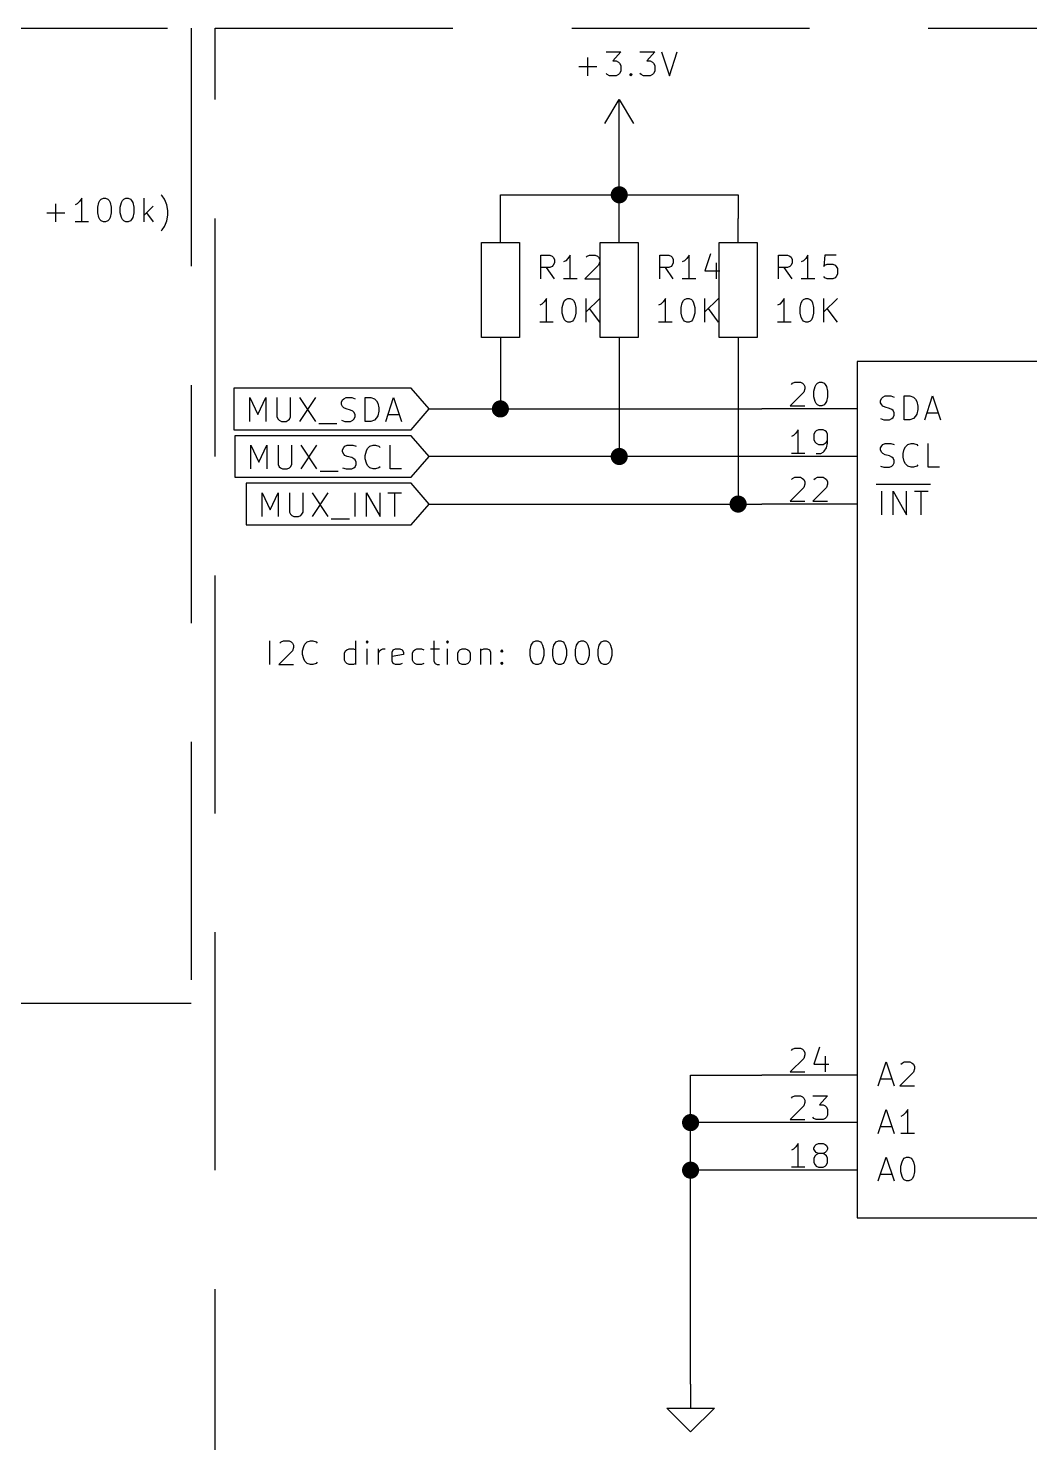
# Model space of a CAD drawing. Extents: x 0.4 to 16.1, y -11.3 to -0.4.
# Drawn here: x 8.257 to 10.363, y -8.873 to -5.9 of the extents above; entities that cross this region are included whole.
import ezdxf

# ---------------------------------------------------------------- set-up
doc = ezdxf.new("R2010")
doc.units = 0
doc.header["$MEASUREMENT"] = 0
doc.linetypes.add('DASHED', pattern=[0.75, 0.5, -0.25])
for name, color, linetype in [('BLUE4', 5, 'CONTINUOUS'), ('BROWN2', 54, 'CONTINUOUS'), ('LYELLOW', 51, 'CONTINUOUS'), ('MAGENTA2', 6, 'CONTINUOUS'), ('MAGENTA3', 221, 'CONTINUOUS'), ('RED3', 11, 'CONTINUOUS')]:
    doc.layers.add(name, color=color, linetype=linetype)

msp = doc.modelspace()

# ---------------------------------------------------------------- linework, layer by layer
at = {"layer": 'BLUE4', "linetype": 'CONTINUOUS'}
for p, q in [((9.8619, -6.64838), (9.86428, -6.646)), ((9.86428, -6.646), (9.86905, -6.64362)), ((9.86905, -6.64362), (9.88095, -6.64362)), ((9.88095, -6.64362), (9.88571, -6.646)), ((9.88571, -6.646), (9.88809, -6.64838)), ((9.88809, -6.64838), (9.89047, -6.65314)), ((9.89047, -6.6579), (9.88809, -6.66505)), ((9.89047, -6.65314), (9.89047, -6.6579)), ((9.90952, -6.66267), (9.9119, -6.65314)), ((9.9119, -6.65314), (9.91428, -6.64838)), ((9.91428, -6.64838), (9.91667, -6.646)), ((9.91667, -6.646), (9.92143, -6.64362)), ((9.92143, -6.64362), (9.92619, -6.64362)), ((9.92619, -6.64362), (9.93095, -6.646)), ((9.93095, -6.646), (9.93333, -6.64838)), ((9.93333, -6.64838), (9.93571, -6.65314)), ((9.93571, -6.65314), (9.93809, -6.66267)), ((9.88809, -6.66505), (9.85952, -6.69362)), ((9.90952, -6.67457), (9.90952, -6.66267)), ((9.9119, -6.68409), (9.90952, -6.67457)), ((9.91428, -6.68885), (9.9119, -6.68409)), ((9.93571, -6.68409), (9.93333, -6.68885)), ((9.93809, -6.67457), (9.93571, -6.68409)), ((9.93809, -6.66267), (9.93809, -6.67457)), ((9.85952, -6.69362), (9.89047, -6.69362)), ((9.91667, -6.69124), (9.91428, -6.68885)), ((9.92143, -6.69362), (9.91667, -6.69124)), ((9.92619, -6.69362), (9.92143, -6.69362)), ((9.93095, -6.69124), (9.92619, -6.69362)), ((9.93333, -6.68885), (9.93095, -6.69124)), ((9.87619, -6.74362), (9.87143, -6.75076)), ((9.87619, -6.79362), (9.87619, -6.74362)), ((9.91428, -6.746), (9.9119, -6.74838)), ((9.91905, -6.74362), (9.91428, -6.746)), ((9.92857, -6.74362), (9.91905, -6.74362)), ((9.93333, -6.746), (9.92857, -6.74362)), ((9.93571, -6.74838), (9.93333, -6.746)), ((9.86667, -6.75552), (9.8619, -6.7579)), ((9.87143, -6.75076), (9.86667, -6.75552)), ((9.9119, -6.74838), (9.90952, -6.75314)), ((9.90952, -6.75314), (9.90952, -6.76505)), ((9.90952, -6.76505), (9.9119, -6.76981)), ((9.9119, -6.76981), (9.91428, -6.77219)), ((9.91428, -6.77219), (9.91905, -6.77457)), ((9.91905, -6.77457), (9.92857, -6.77457)), ((9.92857, -6.77457), (9.93333, -6.77219)), ((9.93333, -6.77219), (9.93571, -6.76981)), ((9.93809, -6.75314), (9.93571, -6.74838)), ((9.93571, -6.76981), (9.93809, -6.76505)), ((9.93571, -6.78171), (9.93809, -6.77219)), ((9.93809, -6.77219), (9.93809, -6.75314)), ((9.89047, -6.79362), (9.8619, -6.79362)), ((9.91428, -6.79362), (9.92381, -6.79362)), ((9.92381, -6.79362), (9.92857, -6.79124)), ((9.92857, -6.79124), (9.93095, -6.78885)), ((9.93095, -6.78885), (9.93571, -6.78171)), ((9.88809, -6.86505), (9.85952, -6.89362)), ((9.8619, -6.84838), (9.86428, -6.846)), ((9.86428, -6.846), (9.86905, -6.84362)), ((9.86905, -6.84362), (9.88095, -6.84362)), ((9.88095, -6.84362), (9.88571, -6.846)), ((9.88571, -6.846), (9.88809, -6.84838)), ((9.88809, -6.84838), (9.89047, -6.85314)), ((9.89047, -6.8579), (9.88809, -6.86505)), ((9.89047, -6.85314), (9.89047, -6.8579)), ((9.93571, -6.86505), (9.90714, -6.89362)), ((9.90952, -6.84838), (9.9119, -6.846)), ((9.9119, -6.846), (9.91667, -6.84362)), ((9.91667, -6.84362), (9.92857, -6.84362)), ((9.92857, -6.84362), (9.93333, -6.846)), ((9.93333, -6.846), (9.93571, -6.84838)), ((9.93571, -6.84838), (9.93809, -6.85314)), ((9.93809, -6.8579), (9.93571, -6.86505)), ((9.93809, -6.85314), (9.93809, -6.8579)), ((9.85952, -6.89362), (9.89047, -6.89362)), ((9.90714, -6.89362), (9.93809, -6.89362)), ((9.8619, -8.04838), (9.86428, -8.046)), ((9.86428, -8.046), (9.86905, -8.04362)), ((9.86905, -8.04362), (9.88095, -8.04362)), ((9.88095, -8.04362), (9.88571, -8.046)), ((9.88571, -8.046), (9.88809, -8.04838)), ((9.88809, -8.04838), (9.89047, -8.05314)), ((9.89047, -8.05314), (9.89047, -8.0579)), ((9.92143, -8.04124), (9.90952, -8.07695)), ((9.88809, -8.06505), (9.85952, -8.09362)), ((9.89047, -8.0579), (9.88809, -8.06505)), ((9.90952, -8.07695), (9.94047, -8.07695)), ((9.93333, -8.06028), (9.93333, -8.09362)), ((9.85952, -8.09362), (9.89047, -8.09362)), ((9.86428, -8.146), (9.86905, -8.14362)), ((9.86905, -8.14362), (9.88095, -8.14362)), ((9.88095, -8.14362), (9.88571, -8.146)), ((9.90714, -8.14362), (9.93809, -8.14362)), ((9.93809, -8.14362), (9.92143, -8.16267)), ((9.88809, -8.16505), (9.85952, -8.19362)), ((9.8619, -8.14838), (9.86428, -8.146)), ((9.88571, -8.146), (9.88809, -8.14838)), ((9.88809, -8.14838), (9.89047, -8.15314)), ((9.89047, -8.1579), (9.88809, -8.16505)), ((9.89047, -8.15314), (9.89047, -8.1579)), ((9.92143, -8.16267), (9.92857, -8.16267)), ((9.92857, -8.16267), (9.93333, -8.16505)), ((9.93333, -8.16505), (9.93571, -8.16743)), ((9.93571, -8.16743), (9.93809, -8.17219)), ((9.93809, -8.17219), (9.93809, -8.18409)), ((9.85952, -8.19362), (9.89047, -8.19362)), ((9.90952, -8.19124), (9.90714, -8.18885)), ((9.91428, -8.19362), (9.90952, -8.19124)), ((9.92857, -8.19362), (9.91428, -8.19362)), ((9.93333, -8.19124), (9.92857, -8.19362)), ((9.93571, -8.18885), (9.93333, -8.19124)), ((9.93809, -8.18409), (9.93571, -8.18885)), ((9.86667, -8.25552), (9.8619, -8.2579)), ((9.87143, -8.25076), (9.86667, -8.25552)), ((9.87619, -8.24362), (9.87143, -8.25076)), ((9.87619, -8.29362), (9.87619, -8.24362)), ((9.90952, -8.25314), (9.9119, -8.24838)), ((9.90952, -8.25552), (9.90952, -8.25314)), ((9.9119, -8.26028), (9.90952, -8.25552)), ((9.9119, -8.24838), (9.91428, -8.246)), ((9.91428, -8.26267), (9.9119, -8.26028)), ((9.91428, -8.246), (9.91905, -8.24362)), ((9.91905, -8.26505), (9.91428, -8.26267)), ((9.91905, -8.24362), (9.92857, -8.24362)), ((9.92857, -8.24362), (9.93333, -8.246)), ((9.93333, -8.26267), (9.92857, -8.26505)), ((9.93333, -8.246), (9.93571, -8.24838)), ((9.93571, -8.26028), (9.93333, -8.26267)), ((9.93571, -8.24838), (9.93809, -8.25314)), ((9.93809, -8.25552), (9.93571, -8.26028)), ((9.93809, -8.25314), (9.93809, -8.25552)), ((9.89047, -8.29362), (9.8619, -8.29362)), ((9.9119, -8.26981), (9.90952, -8.27457)), ((9.90952, -8.27457), (9.90952, -8.28409)), ((9.90952, -8.28409), (9.9119, -8.28885)), ((9.91428, -8.26743), (9.9119, -8.26981)), ((9.9119, -8.28885), (9.91428, -8.29124)), ((9.91905, -8.26505), (9.91428, -8.26743)), ((9.91428, -8.29124), (9.91905, -8.29362)), ((9.92857, -8.26505), (9.91905, -8.26505)), ((9.91905, -8.29362), (9.92857, -8.29362)), ((9.93333, -8.26743), (9.92857, -8.26505)), ((9.92857, -8.29362), (9.93333, -8.29124)), ((9.93571, -8.26981), (9.93333, -8.26743)), ((9.93333, -8.29124), (9.93571, -8.28885)), ((9.93809, -8.27457), (9.93571, -8.26981)), ((9.93571, -8.28885), (9.93809, -8.28409)), ((9.93809, -8.28409), (9.93809, -8.27457))]:
    msp.add_line(p, q, dxfattribs=at)
at = {"layer": 'BROWN2', "linetype": 'CONTINUOUS'}
for p, q in [((9.47, -6.1), (9.5, -6.05)), ((9.5, -6.15), (9.5, -6.05)), ((9.5, -6.05), (9.53, -6.1)), ((9.25, -6.35), (9.25, -6.3)), ((9.5, -6.35), (9.5, -6.3)), ((9.75, -6.35), (9.75, -6.3)), ((9.21, -6.55), (9.21, -6.35)), ((9.21, -6.35), (9.29, -6.35)), ((9.29, -6.35), (9.29, -6.55)), ((9.46, -6.55), (9.46, -6.35)), ((9.46, -6.35), (9.54, -6.35)), ((9.54, -6.35), (9.54, -6.55)), ((9.71, -6.55), (9.71, -6.35)), ((9.71, -6.35), (9.79, -6.35)), ((9.79, -6.35), (9.79, -6.55)), ((9.29, -6.55), (9.21, -6.55)), ((9.25, -6.55), (9.25, -6.6)), ((9.54, -6.55), (9.46, -6.55)), ((9.5, -6.55), (9.5, -6.6)), ((9.79, -6.55), (9.71, -6.55)), ((9.75, -6.55), (9.75, -6.6)), ((10, -6.6), (10, -8.4)), ((11, -6.6), (10, -6.6)), ((10, -6.6), (10, -8.4)), ((11, -6.6), (10, -6.6)), ((9.0625, -6.65624), (8.68927, -6.65624)), ((8.68927, -6.65624), (8.68927, -6.7)), ((9.1, -6.7), (9.0625, -6.65624)), ((8.72306, -6.72619), (8.72306, -6.67619)), ((8.72306, -6.67619), (8.73973, -6.71191)), ((8.73973, -6.71191), (8.7564, -6.67619)), ((8.7564, -6.67619), (8.7564, -6.72619)), ((8.7802, -6.67619), (8.7802, -6.71667)), ((8.80878, -6.71667), (8.80878, -6.67619)), ((8.82782, -6.67619), (8.86116, -6.72619)), ((8.86116, -6.67619), (8.82782, -6.72619)), ((8.91592, -6.68572), (8.9183, -6.68095)), ((8.91592, -6.69048), (8.91592, -6.68572)), ((8.9183, -6.68095), (8.92068, -6.67857)), ((8.92068, -6.67857), (8.92544, -6.67619)), ((8.92544, -6.67619), (8.93735, -6.67619)), ((8.93735, -6.67619), (8.94449, -6.67857)), ((8.96592, -6.72619), (8.96592, -6.67619)), ((8.96592, -6.67619), (8.97782, -6.67619)), ((8.97782, -6.67619), (8.98497, -6.67857)), ((8.98497, -6.67857), (8.98973, -6.68333)), ((8.98973, -6.68333), (8.99211, -6.6881)), ((8.99211, -6.6881), (8.99449, -6.69762)), ((9.00878, -6.72619), (9.02544, -6.67619)), ((9.02544, -6.67619), (9.04211, -6.72619)), ((8.68927, -6.7), (8.68927, -6.74376)), ((8.7802, -6.71667), (8.78259, -6.72143)), ((8.8064, -6.72143), (8.80878, -6.71667)), ((8.9183, -6.69524), (8.91592, -6.69048)), ((8.92068, -6.69762), (8.9183, -6.69524)), ((8.92544, -6.7), (8.92068, -6.69762)), ((8.93497, -6.70238), (8.92544, -6.7)), ((8.93973, -6.70476), (8.93497, -6.70238)), ((8.94211, -6.70715), (8.93973, -6.70476)), ((8.94449, -6.71191), (8.94211, -6.70715)), ((8.94211, -6.72143), (8.94449, -6.71667)), ((8.94449, -6.71667), (8.94449, -6.71191)), ((8.99211, -6.71429), (8.98973, -6.71905)), ((8.99449, -6.70476), (8.99211, -6.71429)), ((8.99449, -6.69762), (8.99449, -6.70476)), ((9.01354, -6.71191), (9.03735, -6.71191)), ((9.0625, -6.74376), (9.1, -6.7)), ((10, -6.7), (9.8, -6.7)), ((8.68927, -6.74376), (9.0625, -6.74376)), ((8.78259, -6.72143), (8.78497, -6.72381)), ((8.78497, -6.72381), (8.78973, -6.72619)), ((8.78973, -6.72619), (8.79925, -6.72619)), ((8.79925, -6.72619), (8.80402, -6.72381)), ((8.80402, -6.72381), (8.8064, -6.72143)), ((8.8683, -6.73095), (8.9064, -6.73095)), ((8.91592, -6.72381), (8.92306, -6.72619)), ((8.92306, -6.72619), (8.93497, -6.72619)), ((8.93497, -6.72619), (8.93973, -6.72381)), ((8.93973, -6.72381), (8.94211, -6.72143)), ((8.97782, -6.72619), (8.96592, -6.72619)), ((8.98497, -6.72381), (8.97782, -6.72619)), ((8.98973, -6.71905), (8.98497, -6.72381)), ((9.0625, -6.75624), (8.69165, -6.75624)), ((8.69165, -6.75624), (8.69165, -6.8)), ((8.72544, -6.82619), (8.72544, -6.77619)), ((8.72544, -6.77619), (8.74211, -6.81191)), ((8.74211, -6.81191), (8.75878, -6.77619)), ((8.75878, -6.77619), (8.75878, -6.82619)), ((8.78259, -6.77619), (8.78259, -6.81667)), ((8.81116, -6.81667), (8.81116, -6.77619)), ((8.8302, -6.77619), (8.86354, -6.82619)), ((8.86354, -6.77619), (8.8302, -6.82619)), ((8.92306, -6.77857), (8.92782, -6.77619)), ((8.92782, -6.77619), (8.93973, -6.77619)), ((8.93973, -6.77619), (8.94687, -6.77857)), ((8.97544, -6.77857), (8.98259, -6.77619)), ((8.98259, -6.77619), (8.98735, -6.77619)), ((8.98735, -6.77619), (8.99449, -6.77857)), ((9.0183, -6.82619), (9.0183, -6.77619)), ((9.1, -6.8), (9.0625, -6.75624)), ((8.69165, -6.8), (8.69165, -6.84376)), ((8.9183, -6.78572), (8.92068, -6.78095)), ((8.9183, -6.79048), (8.9183, -6.78572)), ((8.92068, -6.79524), (8.9183, -6.79048)), ((8.92068, -6.78095), (8.92306, -6.77857)), ((8.92306, -6.79762), (8.92068, -6.79524)), ((8.92782, -6.8), (8.92306, -6.79762)), ((8.93735, -6.80238), (8.92782, -6.8)), ((8.94211, -6.80476), (8.93735, -6.80238)), ((8.94449, -6.80715), (8.94211, -6.80476)), ((8.94687, -6.81191), (8.94449, -6.80715)), ((8.96592, -6.79762), (8.9683, -6.7881)), ((8.96592, -6.80476), (8.96592, -6.79762)), ((8.9683, -6.81429), (8.96592, -6.80476)), ((8.9683, -6.7881), (8.97068, -6.78333)), ((8.97068, -6.78333), (8.97544, -6.77857)), ((8.99449, -6.77857), (8.99687, -6.78095)), ((9.0625, -6.84376), (9.1, -6.8)), ((10, -6.8), (9.8, -6.8)), ((8.78259, -6.81667), (8.78497, -6.82143)), ((8.78497, -6.82143), (8.78735, -6.82381)), ((8.78735, -6.82381), (8.79211, -6.82619)), ((8.79211, -6.82619), (8.80163, -6.82619)), ((8.80163, -6.82619), (8.8064, -6.82381)), ((8.8064, -6.82381), (8.80878, -6.82143)), ((8.80878, -6.82143), (8.81116, -6.81667)), ((8.87068, -6.83095), (8.90878, -6.83095)), ((8.9183, -6.82381), (8.92544, -6.82619)), ((8.92544, -6.82619), (8.93735, -6.82619)), ((8.93735, -6.82619), (8.94211, -6.82381)), ((8.94211, -6.82381), (8.94449, -6.82143)), ((8.94449, -6.82143), (8.94687, -6.81667)), ((8.94687, -6.81667), (8.94687, -6.81191)), ((8.97068, -6.81905), (8.9683, -6.81429)), ((8.97544, -6.82381), (8.97068, -6.81905)), ((8.98259, -6.82619), (8.97544, -6.82381)), ((8.98735, -6.82619), (8.98259, -6.82619)), ((8.99449, -6.82381), (8.98735, -6.82619)), ((8.99687, -6.82143), (8.99449, -6.82381)), ((9.04211, -6.82619), (9.0183, -6.82619)), ((8.69165, -6.84376), (9.0625, -6.84376)), ((9.0625, -6.85624), (8.71546, -6.85624)), ((8.71546, -6.85624), (8.71546, -6.9)), ((9.1, -6.9), (9.0625, -6.85624)), ((8.74925, -6.92619), (8.74925, -6.87619)), ((8.74925, -6.87619), (8.76592, -6.91191)), ((8.76592, -6.91191), (8.78259, -6.87619)), ((8.78259, -6.87619), (8.78259, -6.92619)), ((8.8064, -6.87619), (8.8064, -6.91667)), ((8.83497, -6.91667), (8.83497, -6.87619)), ((8.85402, -6.87619), (8.88735, -6.92619)), ((8.88735, -6.87619), (8.85402, -6.92619)), ((8.94449, -6.92619), (8.94449, -6.87619)), ((8.9683, -6.92619), (8.9683, -6.87619)), ((8.9683, -6.87619), (8.99687, -6.92619)), ((8.99687, -6.92619), (8.99687, -6.87619)), ((9.01354, -6.87619), (9.04211, -6.87619)), ((9.02782, -6.92619), (9.02782, -6.87619)), ((8.71546, -6.9), (8.71546, -6.94376)), ((8.8064, -6.91667), (8.80878, -6.92143)), ((8.80878, -6.92143), (8.81116, -6.92381)), ((8.81116, -6.92381), (8.81592, -6.92619)), ((8.81592, -6.92619), (8.82544, -6.92619)), ((8.82544, -6.92619), (8.8302, -6.92381)), ((8.8302, -6.92381), (8.83259, -6.92143)), ((8.83259, -6.92143), (8.83497, -6.91667)), ((9.0625, -6.94376), (9.1, -6.9)), ((10, -6.9), (9.8, -6.9)), ((8.71546, -6.94376), (9.0625, -6.94376)), ((8.89449, -6.93095), (8.93259, -6.93095)), ((10, -8.1), (9.8, -8.1)), ((10, -8.2), (9.8, -8.2)), ((10, -8.3), (9.8, -8.3)), ((10, -8.4), (11, -8.4)), ((10, -8.4), (11, -8.4)), ((9.65, -8.75), (9.65, -8.8)), ((9.65, -8.85), (9.6, -8.8)), ((9.6, -8.8), (9.65, -8.8)), ((9.65, -8.8), (9.7, -8.8)), ((9.7, -8.8), (9.65, -8.85))]:
    msp.add_line(p, q, dxfattribs=at)
at = {"layer": 'LYELLOW', "linetype": 'CONTINUOUS'}
for p, q in [((10, -6.6), (10, -8.4)), ((11, -6.6), (10, -6.6)), ((10, -8.4), (11, -8.4))]:
    msp.add_line(p, q, dxfattribs=at)
at = {"layer": 'MAGENTA2', "linetype": 'CONTINUOUS'}
for p, q in [((9.43405, -5.99962), (9.43405, -5.96152)), ((9.47214, -5.94962), (9.50309, -5.94962)), ((9.50309, -5.94962), (9.48643, -5.96867)), ((9.48643, -5.96867), (9.49357, -5.96867)), ((9.49357, -5.96867), (9.49833, -5.97105)), ((9.49833, -5.97105), (9.50071, -5.97343)), ((9.50071, -5.97343), (9.50309, -5.97819)), ((9.54357, -5.94962), (9.57452, -5.94962)), ((9.57452, -5.94962), (9.55785, -5.96867)), ((9.55785, -5.96867), (9.565, -5.96867)), ((9.565, -5.96867), (9.56976, -5.97105)), ((9.56976, -5.97105), (9.57214, -5.97343)), ((9.57214, -5.97343), (9.57452, -5.97819)), ((9.58881, -5.94962), (9.60547, -5.99962)), ((9.60547, -5.99962), (9.62214, -5.94962)), ((9.415, -5.98057), (9.45309, -5.98057)), ((9.47452, -5.99724), (9.47214, -5.99485)), ((9.47928, -5.99962), (9.47452, -5.99724)), ((9.49357, -5.99962), (9.47928, -5.99962)), ((9.49833, -5.99724), (9.49357, -5.99962)), ((9.50071, -5.99485), (9.49833, -5.99724)), ((9.50309, -5.99009), (9.50071, -5.99485)), ((9.50309, -5.97819), (9.50309, -5.99009)), ((9.52214, -5.99724), (9.52452, -5.99485)), ((9.52452, -5.99962), (9.52214, -5.99724)), ((9.52452, -5.99485), (9.5269, -5.99724)), ((9.52452, -5.99485), (9.52452, -5.99962)), ((9.5269, -5.99724), (9.52452, -5.99962)), ((9.54595, -5.99724), (9.54357, -5.99485)), ((9.55071, -5.99962), (9.54595, -5.99724)), ((9.565, -5.99962), (9.55071, -5.99962)), ((9.56976, -5.99724), (9.565, -5.99962)), ((9.57214, -5.99485), (9.56976, -5.99724)), ((9.57452, -5.99009), (9.57214, -5.99485)), ((9.57452, -5.97819), (9.57452, -5.99009)), ((9.33503, -6.42662), (9.33503, -6.37662)), ((9.33503, -6.37662), (9.35407, -6.37662)), ((9.35407, -6.37662), (9.35884, -6.379)), ((9.35884, -6.379), (9.36122, -6.38138)), ((9.36122, -6.38138), (9.3636, -6.38614)), ((9.3636, -6.38614), (9.3636, -6.39328)), ((9.38741, -6.38852), (9.38265, -6.3909)), ((9.39217, -6.38376), (9.38741, -6.38852)), ((9.39693, -6.37662), (9.39217, -6.38376)), ((9.39693, -6.42662), (9.39693, -6.37662)), ((9.43027, -6.38138), (9.43265, -6.379)), ((9.43265, -6.379), (9.43741, -6.37662)), ((9.43741, -6.37662), (9.44931, -6.37662)), ((9.44931, -6.37662), (9.45407, -6.379)), ((9.45407, -6.379), (9.45646, -6.38138)), ((9.45646, -6.38138), (9.45884, -6.38614)), ((9.45884, -6.3909), (9.45646, -6.39805)), ((9.45884, -6.38614), (9.45884, -6.3909)), ((9.58503, -6.42662), (9.58503, -6.37662)), ((9.58503, -6.37662), (9.60407, -6.37662)), ((9.60407, -6.37662), (9.60884, -6.379)), ((9.60884, -6.379), (9.61122, -6.38138)), ((9.61122, -6.38138), (9.6136, -6.38614)), ((9.6136, -6.38614), (9.6136, -6.39328)), ((9.63741, -6.38852), (9.63265, -6.3909)), ((9.64217, -6.38376), (9.63741, -6.38852)), ((9.64693, -6.37662), (9.64217, -6.38376)), ((9.64693, -6.42662), (9.64693, -6.37662)), ((9.69217, -6.37424), (9.68027, -6.40995)), ((9.83503, -6.42662), (9.83503, -6.37662)), ((9.83503, -6.37662), (9.85407, -6.37662)), ((9.85407, -6.37662), (9.85884, -6.379)), ((9.85884, -6.379), (9.86122, -6.38138)), ((9.86122, -6.38138), (9.8636, -6.38614)), ((9.8636, -6.38614), (9.8636, -6.39328)), ((9.88741, -6.38852), (9.88265, -6.3909)), ((9.89217, -6.38376), (9.88741, -6.38852)), ((9.89693, -6.37662), (9.89217, -6.38376)), ((9.89693, -6.42662), (9.89693, -6.37662)), ((9.93265, -6.37662), (9.93027, -6.40043)), ((9.95646, -6.37662), (9.93265, -6.37662)), ((9.35407, -6.40281), (9.33503, -6.40281)), ((9.3636, -6.42662), (9.34693, -6.40281)), ((9.35884, -6.40043), (9.35407, -6.40281)), ((9.36122, -6.39805), (9.35884, -6.40043)), ((9.3636, -6.39328), (9.36122, -6.39805)), ((9.45646, -6.39805), (9.42789, -6.42662)), ((9.60407, -6.40281), (9.58503, -6.40281)), ((9.6136, -6.42662), (9.59693, -6.40281)), ((9.60884, -6.40043), (9.60407, -6.40281)), ((9.61122, -6.39805), (9.60884, -6.40043)), ((9.6136, -6.39328), (9.61122, -6.39805)), ((9.68027, -6.40995), (9.71122, -6.40995)), ((9.70407, -6.39328), (9.70407, -6.42662)), ((9.85407, -6.40281), (9.83503, -6.40281)), ((9.8636, -6.42662), (9.84693, -6.40281)), ((9.85884, -6.40043), (9.85407, -6.40281)), ((9.86122, -6.39805), (9.85884, -6.40043)), ((9.8636, -6.39328), (9.86122, -6.39805)), ((9.93027, -6.40043), (9.93265, -6.39805)), ((9.93265, -6.39805), (9.93741, -6.39567)), ((9.93741, -6.39567), (9.94931, -6.39567)), ((9.94931, -6.39567), (9.95407, -6.39805)), ((9.95407, -6.39805), (9.95646, -6.40043)), ((9.95646, -6.40043), (9.95884, -6.40519)), ((9.95884, -6.41709), (9.95646, -6.42185)), ((9.95884, -6.40519), (9.95884, -6.41709)), ((9.41122, -6.42662), (9.38265, -6.42662)), ((9.42789, -6.42662), (9.45884, -6.42662)), ((9.66122, -6.42662), (9.63265, -6.42662)), ((9.91122, -6.42662), (9.88265, -6.42662)), ((9.93265, -6.42424), (9.93027, -6.42185)), ((9.93741, -6.42662), (9.93265, -6.42424)), ((9.94931, -6.42662), (9.93741, -6.42662)), ((9.95407, -6.42424), (9.94931, -6.42662)), ((9.95646, -6.42185), (9.95407, -6.42424)), ((9.33741, -6.47952), (9.33265, -6.4819)), ((9.34217, -6.47476), (9.33741, -6.47952)), ((9.34693, -6.46762), (9.34217, -6.47476)), ((9.34693, -6.51762), (9.34693, -6.46762)), ((9.38027, -6.48667), (9.38265, -6.47714)), ((9.38265, -6.47714), (9.38503, -6.47238)), ((9.38503, -6.47238), (9.38741, -6.47)), ((9.38741, -6.47), (9.39217, -6.46762)), ((9.39217, -6.46762), (9.39693, -6.46762)), ((9.39693, -6.46762), (9.40169, -6.47)), ((9.40169, -6.47), (9.40407, -6.47238)), ((9.40407, -6.47238), (9.40646, -6.47714)), ((9.40646, -6.47714), (9.40884, -6.48667)), ((9.43027, -6.51762), (9.43027, -6.46762)), ((9.45884, -6.46762), (9.43027, -6.49619)), ((9.58741, -6.47952), (9.58265, -6.4819)), ((9.59217, -6.47476), (9.58741, -6.47952)), ((9.59693, -6.46762), (9.59217, -6.47476)), ((9.59693, -6.51762), (9.59693, -6.46762)), ((9.63027, -6.48667), (9.63265, -6.47714)), ((9.63265, -6.47714), (9.63503, -6.47238)), ((9.63503, -6.47238), (9.63741, -6.47)), ((9.63741, -6.47), (9.64217, -6.46762)), ((9.64217, -6.46762), (9.64693, -6.46762)), ((9.64693, -6.46762), (9.65169, -6.47)), ((9.65169, -6.47), (9.65407, -6.47238)), ((9.65407, -6.47238), (9.65646, -6.47714)), ((9.65646, -6.47714), (9.65884, -6.48667)), ((9.68027, -6.51762), (9.68027, -6.46762)), ((9.70884, -6.46762), (9.68027, -6.49619)), ((9.83741, -6.47952), (9.83265, -6.4819)), ((9.84217, -6.47476), (9.83741, -6.47952)), ((9.84693, -6.46762), (9.84217, -6.47476)), ((9.84693, -6.51762), (9.84693, -6.46762)), ((9.88027, -6.48667), (9.88265, -6.47714)), ((9.88265, -6.47714), (9.88503, -6.47238)), ((9.88503, -6.47238), (9.88741, -6.47)), ((9.88741, -6.47), (9.89217, -6.46762)), ((9.89217, -6.46762), (9.89693, -6.46762)), ((9.89693, -6.46762), (9.90169, -6.47)), ((9.90169, -6.47), (9.90407, -6.47238)), ((9.90407, -6.47238), (9.90646, -6.47714)), ((9.90646, -6.47714), (9.90884, -6.48667)), ((9.93027, -6.51762), (9.93027, -6.46762)), ((9.95884, -6.46762), (9.93027, -6.49619)), ((9.38027, -6.49857), (9.38027, -6.48667)), ((9.38265, -6.50809), (9.38027, -6.49857)), ((9.38503, -6.51285), (9.38265, -6.50809)), ((9.40646, -6.50809), (9.40407, -6.51285)), ((9.40884, -6.49857), (9.40646, -6.50809)), ((9.40884, -6.48667), (9.40884, -6.49857)), ((9.45884, -6.51762), (9.43741, -6.48905)), ((9.63027, -6.49857), (9.63027, -6.48667)), ((9.63265, -6.50809), (9.63027, -6.49857)), ((9.63503, -6.51285), (9.63265, -6.50809)), ((9.65646, -6.50809), (9.65407, -6.51285)), ((9.65884, -6.49857), (9.65646, -6.50809)), ((9.65884, -6.48667), (9.65884, -6.49857)), ((9.70884, -6.51762), (9.68741, -6.48905)), ((9.88027, -6.49857), (9.88027, -6.48667)), ((9.88265, -6.50809), (9.88027, -6.49857)), ((9.88503, -6.51285), (9.88265, -6.50809)), ((9.90646, -6.50809), (9.90407, -6.51285)), ((9.90884, -6.49857), (9.90646, -6.50809)), ((9.90884, -6.48667), (9.90884, -6.49857)), ((9.95884, -6.51762), (9.93741, -6.48905)), ((9.36122, -6.51762), (9.33265, -6.51762)), ((9.38741, -6.51524), (9.38503, -6.51285)), ((9.39217, -6.51762), (9.38741, -6.51524)), ((9.39693, -6.51762), (9.39217, -6.51762)), ((9.40169, -6.51524), (9.39693, -6.51762)), ((9.40407, -6.51285), (9.40169, -6.51524)), ((9.61122, -6.51762), (9.58265, -6.51762)), ((9.63741, -6.51524), (9.63503, -6.51285)), ((9.64217, -6.51762), (9.63741, -6.51524)), ((9.64693, -6.51762), (9.64217, -6.51762)), ((9.65169, -6.51524), (9.64693, -6.51762)), ((9.65407, -6.51285), (9.65169, -6.51524)), ((9.86122, -6.51762), (9.83265, -6.51762)), ((9.88741, -6.51524), (9.88503, -6.51285)), ((9.89217, -6.51762), (9.88741, -6.51524)), ((9.89693, -6.51762), (9.89217, -6.51762)), ((9.90169, -6.51524), (9.89693, -6.51762)), ((9.90407, -6.51285), (9.90169, -6.51524)), ((10.0495, -6.68214), (10.0519, -6.67738)), ((10.0495, -6.6869), (10.0495, -6.68214)), ((10.0519, -6.69167), (10.0495, -6.6869)), ((10.0519, -6.67738), (10.0543, -6.675)), ((10.0543, -6.675), (10.059, -6.67262)), ((10.059, -6.67262), (10.0709, -6.67262)), ((10.0709, -6.67262), (10.0781, -6.675)), ((10.0995, -6.72262), (10.0995, -6.67262)), ((10.0995, -6.67262), (10.1114, -6.67262)), ((10.1114, -6.67262), (10.1186, -6.675)), ((10.1186, -6.675), (10.1233, -6.67976)), ((10.1233, -6.67976), (10.1257, -6.68452)), ((10.1257, -6.68452), (10.1281, -6.69405)), ((10.1424, -6.72262), (10.159, -6.67262)), ((10.159, -6.67262), (10.1757, -6.72262)), ((10.0543, -6.69405), (10.0519, -6.69167)), ((10.059, -6.69643), (10.0543, -6.69405)), ((10.0686, -6.69881), (10.059, -6.69643)), ((10.0733, -6.70119), (10.0686, -6.69881)), ((10.0757, -6.70357), (10.0733, -6.70119)), ((10.0733, -6.72024), (10.0757, -6.71785)), ((10.0781, -6.70833), (10.0757, -6.70357)), ((10.0757, -6.71785), (10.0781, -6.71309)), ((10.0781, -6.71309), (10.0781, -6.70833)), ((10.1233, -6.71547), (10.1186, -6.72024)), ((10.1257, -6.71071), (10.1233, -6.71547)), ((10.1281, -6.70119), (10.1257, -6.71071)), ((10.1281, -6.69405), (10.1281, -6.70119)), ((10.1471, -6.70833), (10.1709, -6.70833)), ((10.0495, -6.72024), (10.0567, -6.72262)), ((10.0567, -6.72262), (10.0686, -6.72262)), ((10.0686, -6.72262), (10.0733, -6.72024)), ((10.1114, -6.72262), (10.0995, -6.72262)), ((10.1186, -6.72024), (10.1114, -6.72262)), ((10.0495, -6.78214), (10.0519, -6.77738)), ((10.0519, -6.77738), (10.0543, -6.775)), ((10.0543, -6.775), (10.059, -6.77262)), ((10.059, -6.77262), (10.0709, -6.77262)), ((10.0709, -6.77262), (10.0781, -6.775)), ((10.1019, -6.77976), (10.1067, -6.775)), ((10.1067, -6.775), (10.1138, -6.77262)), ((10.1138, -6.77262), (10.1186, -6.77262)), ((10.1186, -6.77262), (10.1257, -6.775)), ((10.1257, -6.775), (10.1281, -6.77738)), ((10.1495, -6.82262), (10.1495, -6.77262)), ((10.0495, -6.7869), (10.0495, -6.78214)), ((10.0519, -6.79167), (10.0495, -6.7869)), ((10.0543, -6.79405), (10.0519, -6.79167)), ((10.059, -6.79643), (10.0543, -6.79405)), ((10.0686, -6.79881), (10.059, -6.79643)), ((10.0733, -6.80119), (10.0686, -6.79881)), ((10.0757, -6.80357), (10.0733, -6.80119)), ((10.0781, -6.80833), (10.0757, -6.80357)), ((10.0971, -6.79405), (10.0995, -6.78452)), ((10.0971, -6.80119), (10.0971, -6.79405)), ((10.0995, -6.81071), (10.0971, -6.80119)), ((10.0995, -6.78452), (10.1019, -6.77976)), ((10.0495, -6.82024), (10.0567, -6.82262)), ((10.0567, -6.82262), (10.0686, -6.82262)), ((10.0686, -6.82262), (10.0733, -6.82024)), ((10.0733, -6.82024), (10.0757, -6.81785)), ((10.0757, -6.81785), (10.0781, -6.81309)), ((10.0781, -6.81309), (10.0781, -6.80833)), ((10.1019, -6.81547), (10.0995, -6.81071)), ((10.1067, -6.82024), (10.1019, -6.81547)), ((10.1138, -6.82262), (10.1067, -6.82024)), ((10.1186, -6.82262), (10.1138, -6.82262)), ((10.1257, -6.82024), (10.1186, -6.82262)), ((10.1281, -6.81785), (10.1257, -6.82024)), ((10.1733, -6.82262), (10.1495, -6.82262)), ((10.04, -6.8585), (10.0638, -6.8585)), ((10.0638, -6.8585), (10.1162, -6.8585)), ((10.1162, -6.8585), (10.1543, -6.8585)), ((10.0519, -6.92262), (10.0519, -6.87262)), ((10.0757, -6.92262), (10.0757, -6.87262)), ((10.0757, -6.87262), (10.1043, -6.92262)), ((10.1043, -6.92262), (10.1043, -6.87262)), ((10.1209, -6.87262), (10.1495, -6.87262)), ((10.1352, -6.92262), (10.1352, -6.87262)), ((10.0448, -8.12262), (10.0614, -8.07262)), ((10.0614, -8.07262), (10.0781, -8.12262)), ((10.0924, -8.07738), (10.0948, -8.075)), ((10.0948, -8.075), (10.0995, -8.07262)), ((10.0995, -8.07262), (10.1114, -8.07262)), ((10.1114, -8.07262), (10.1162, -8.075)), ((10.1162, -8.075), (10.1186, -8.07738)), ((10.1186, -8.07738), (10.1209, -8.08214)), ((10.1209, -8.08214), (10.1209, -8.0869)), ((10.0495, -8.10833), (10.0733, -8.10833)), ((10.1186, -8.09405), (10.09, -8.12262)), ((10.1209, -8.0869), (10.1186, -8.09405)), ((10.09, -8.12262), (10.1209, -8.12262)), ((10.0448, -8.22262), (10.0614, -8.17262)), ((10.0614, -8.17262), (10.0781, -8.22262)), ((10.1067, -8.17262), (10.1019, -8.17976)), ((10.1067, -8.22262), (10.1067, -8.17262)), ((10.0971, -8.18452), (10.0924, -8.1869)), ((10.1019, -8.17976), (10.0971, -8.18452)), ((10.0495, -8.20833), (10.0733, -8.20833)), ((10.1209, -8.22262), (10.0924, -8.22262)), ((10.0448, -8.32262), (10.0614, -8.27262)), ((10.0614, -8.27262), (10.0781, -8.32262)), ((10.0924, -8.29167), (10.0948, -8.28214)), ((10.0924, -8.30357), (10.0924, -8.29167)), ((10.0948, -8.28214), (10.0971, -8.27738)), ((10.0971, -8.27738), (10.0995, -8.275)), ((10.0995, -8.275), (10.1043, -8.27262)), ((10.1043, -8.27262), (10.109, -8.27262)), ((10.109, -8.27262), (10.1138, -8.275)), ((10.1138, -8.275), (10.1162, -8.27738)), ((10.1162, -8.27738), (10.1186, -8.28214)), ((10.1186, -8.28214), (10.1209, -8.29167)), ((10.1209, -8.29167), (10.1209, -8.30357)), ((10.0495, -8.30833), (10.0733, -8.30833)), ((10.0948, -8.31309), (10.0924, -8.30357)), ((10.0971, -8.31785), (10.0948, -8.31309)), ((10.0995, -8.32024), (10.0971, -8.31785)), ((10.1043, -8.32262), (10.0995, -8.32024)), ((10.109, -8.32262), (10.1043, -8.32262)), ((10.1138, -8.32024), (10.109, -8.32262)), ((10.1162, -8.31785), (10.1138, -8.32024)), ((10.1186, -8.31309), (10.1162, -8.31785)), ((10.1209, -8.30357), (10.1186, -8.31309))]:
    msp.add_line(p, q, dxfattribs=at)
at = {"layer": 'MAGENTA3', "linetype": 'CONTINUOUS'}
for p, q in [((9.5, -6.25), (9.5, -6.15)), ((9.25, -6.3), (9.25, -6.25)), ((9.25, -6.25), (9.5, -6.25)), ((9.5, -6.3), (9.5, -6.25)), ((9.5, -6.25), (9.75, -6.25)), ((9.75, -6.25), (9.75, -6.3)), ((9.25, -6.6), (9.25, -6.7)), ((9.5, -6.6), (9.5, -6.8)), ((9.75, -6.6), (9.75, -6.9)), ((9.1, -6.7), (9.25, -6.7)), ((9.25, -6.7), (9.8, -6.7)), ((9.5, -6.8), (9.1, -6.8)), ((9.8, -6.8), (9.5, -6.8)), ((9.1, -6.9), (9.75, -6.9)), ((9.75, -6.9), (9.8, -6.9)), ((9.65, -8.1), (9.8, -8.1)), ((9.65, -8.2), (9.65, -8.1)), ((9.8, -8.2), (9.65, -8.2)), ((9.65, -8.3), (9.65, -8.2)), ((9.65, -8.75), (9.65, -8.3)), ((9.8, -8.3), (9.65, -8.3))]:
    msp.add_line(p, q, dxfattribs=at)
at = {"layer": 'MAGENTA3', "const_width": 0.018}
for points in [[(9.491, -6.25, 1), (9.509, -6.25, 1)], [(9.241, -6.7, 1), (9.259, -6.7, 1)], [(9.491, -6.8, 1), (9.509, -6.8, 1)], [(9.741, -6.9, 1), (9.759, -6.9, 1)], [(9.641, -8.2, 1), (9.659, -8.2, 1)], [(9.641, -8.3, 1), (9.659, -8.3, 1)]]:
    msp.add_lwpolyline(points, format="xyb", close=True, dxfattribs=at)
at = {"layer": 'RED3', "linetype": 'DASHED'}
for p, q in [((6.55, -5.9), (8.6, -5.9)), ((8.6, -5.9), (8.6, -7.95)), ((8.65, -5.9), (16, -5.9)), ((8.65, -9.8), (8.65, -5.9)), ((8.6, -7.95), (6.55, -7.95))]:
    msp.add_line(p, q, dxfattribs=at)
at = {"layer": 'RED3', "linetype": 'CONTINUOUS'}
for p, q in [((8.31503, -6.30687), (8.31503, -6.26877)), ((8.36027, -6.26877), (8.3555, -6.27115)), ((8.36503, -6.26401), (8.36027, -6.26877)), ((8.36979, -6.25687), (8.36503, -6.26401)), ((8.36979, -6.30687), (8.36979, -6.25687)), ((8.40313, -6.27591), (8.4055, -6.26639)), ((8.4055, -6.26639), (8.40789, -6.26163)), ((8.40789, -6.26163), (8.41027, -6.25925)), ((8.41027, -6.25925), (8.41503, -6.25687)), ((8.41503, -6.25687), (8.41979, -6.25687)), ((8.41979, -6.25687), (8.42455, -6.25925)), ((8.42455, -6.25925), (8.42693, -6.26163)), ((8.42693, -6.26163), (8.42931, -6.26639)), ((8.42931, -6.26639), (8.4317, -6.27591)), ((8.45074, -6.27591), (8.45313, -6.26639)), ((8.45313, -6.26639), (8.4555, -6.26163)), ((8.4555, -6.26163), (8.45789, -6.25925)), ((8.45789, -6.25925), (8.46265, -6.25687)), ((8.46265, -6.25687), (8.46741, -6.25687)), ((8.46741, -6.25687), (8.47217, -6.25925)), ((8.47217, -6.25925), (8.47455, -6.26163)), ((8.47455, -6.26163), (8.47693, -6.26639)), ((8.47693, -6.26639), (8.47931, -6.27591)), ((8.50074, -6.30687), (8.50074, -6.25687)), ((8.53884, -6.2521), (8.53646, -6.24972)), ((8.5436, -6.25925), (8.53884, -6.2521)), ((8.54598, -6.26401), (8.5436, -6.25925)), ((8.54836, -6.27115), (8.54598, -6.26401)), ((8.55074, -6.28306), (8.54836, -6.27115)), ((8.29598, -6.28782), (8.33407, -6.28782)), ((8.40313, -6.28782), (8.40313, -6.27591)), ((8.4055, -6.29734), (8.40313, -6.28782)), ((8.40789, -6.3021), (8.4055, -6.29734)), ((8.41027, -6.30448), (8.40789, -6.3021)), ((8.42693, -6.3021), (8.42455, -6.30448)), ((8.42931, -6.29734), (8.42693, -6.3021)), ((8.4317, -6.28782), (8.42931, -6.29734)), ((8.4317, -6.27591), (8.4317, -6.28782)), ((8.45074, -6.28782), (8.45074, -6.27591)), ((8.45313, -6.29734), (8.45074, -6.28782)), ((8.4555, -6.3021), (8.45313, -6.29734)), ((8.45789, -6.30448), (8.4555, -6.3021)), ((8.47455, -6.3021), (8.47217, -6.30448)), ((8.47693, -6.29734), (8.47455, -6.3021)), ((8.47931, -6.28782), (8.47693, -6.29734)), ((8.47931, -6.27591), (8.47931, -6.28782)), ((8.51979, -6.27353), (8.50074, -6.29258)), ((8.5055, -6.28782), (8.51979, -6.30687)), ((8.54836, -6.30448), (8.55074, -6.29258)), ((8.55074, -6.29258), (8.55074, -6.28306)), ((8.38407, -6.30687), (8.3555, -6.30687)), ((8.41503, -6.30687), (8.41027, -6.30448)), ((8.41979, -6.30687), (8.41503, -6.30687)), ((8.42455, -6.30448), (8.41979, -6.30687)), ((8.46265, -6.30687), (8.45789, -6.30448)), ((8.46741, -6.30687), (8.46265, -6.30687)), ((8.47217, -6.30448), (8.46741, -6.30687)), ((8.53646, -6.32591), (8.53884, -6.32353)), ((8.53884, -6.32353), (8.5436, -6.31639)), ((8.5436, -6.31639), (8.54598, -6.31163)), ((8.54598, -6.31163), (8.54836, -6.30448)), ((8.76503, -7.23737), (8.76503, -7.18737)), ((8.78646, -7.19213), (8.78884, -7.18975)), ((8.78884, -7.18975), (8.7936, -7.18737)), ((8.7936, -7.18737), (8.8055, -7.18737)), ((8.8055, -7.18737), (8.81027, -7.18975)), ((8.81027, -7.18975), (8.81265, -7.19213)), ((8.81265, -7.19213), (8.81503, -7.19689)), ((8.83884, -7.19451), (8.8436, -7.18975)), ((8.8436, -7.18975), (8.85074, -7.18737)), ((8.85074, -7.18737), (8.8555, -7.18737)), ((8.8555, -7.18737), (8.86265, -7.18975)), ((8.86265, -7.18975), (8.86503, -7.19213)), ((8.94598, -7.23737), (8.94598, -7.18737)), ((8.96979, -7.18737), (8.96741, -7.18975)), ((8.96741, -7.18975), (8.96979, -7.19213)), ((8.97217, -7.18975), (8.96979, -7.18737)), ((8.96979, -7.18737), (8.96979, -7.19213)), ((8.96979, -7.19213), (8.97217, -7.18975)), ((9.11027, -7.18737), (9.11027, -7.23022)), ((9.13884, -7.18737), (9.13646, -7.18975)), ((9.13646, -7.18975), (9.13884, -7.19213)), ((9.14122, -7.18975), (9.13884, -7.18737)), ((9.13884, -7.18737), (9.13884, -7.19213)), ((9.13884, -7.19213), (9.14122, -7.18975)), ((9.31503, -7.19689), (9.31741, -7.19213)), ((9.31741, -7.19213), (9.31979, -7.18975)), ((9.31979, -7.18975), (9.32455, -7.18737)), ((9.32455, -7.18737), (9.32931, -7.18737)), ((9.32931, -7.18737), (9.33407, -7.18975)), ((9.33407, -7.18975), (9.33646, -7.19213)), ((9.33646, -7.19213), (9.33884, -7.19689)), ((9.36265, -7.19689), (9.36503, -7.19213)), ((9.36503, -7.19213), (9.36741, -7.18975)), ((9.36741, -7.18975), (9.37217, -7.18737)), ((9.37217, -7.18737), (9.37693, -7.18737)), ((9.37693, -7.18737), (9.3817, -7.18975)), ((9.3817, -7.18975), (9.38407, -7.19213)), ((9.38407, -7.19213), (9.38646, -7.19689)), ((9.41027, -7.19689), (9.41265, -7.19213)), ((9.41265, -7.19213), (9.41503, -7.18975)), ((9.41503, -7.18975), (9.41979, -7.18737)), ((9.41979, -7.18737), (9.42455, -7.18737)), ((9.42455, -7.18737), (9.42931, -7.18975)), ((9.42931, -7.18975), (9.4317, -7.19213)), ((9.4317, -7.19213), (9.43407, -7.19689)), ((9.45789, -7.19689), (9.46027, -7.19213)), ((9.46027, -7.19213), (9.46265, -7.18975)), ((9.46265, -7.18975), (9.46741, -7.18737)), ((9.46741, -7.18737), (9.47217, -7.18737)), ((9.47217, -7.18737), (9.47693, -7.18975)), ((9.47693, -7.18975), (9.47931, -7.19213)), ((9.47931, -7.19213), (9.4817, -7.19689)), ((8.81265, -7.2088), (8.78407, -7.23737)), ((8.81503, -7.20165), (8.81265, -7.2088)), ((8.81503, -7.19689), (8.81503, -7.20165)), ((8.83407, -7.2088), (8.83646, -7.19927)), ((8.83407, -7.21594), (8.83407, -7.2088)), ((8.83646, -7.22546), (8.83407, -7.21594)), ((8.83646, -7.19927), (8.83884, -7.19451)), ((8.92217, -7.21356), (8.92455, -7.2088)), ((8.92217, -7.22784), (8.92217, -7.21356)), ((8.92455, -7.2088), (8.92693, -7.20641)), ((8.92693, -7.20641), (8.9317, -7.20403)), ((8.9317, -7.20403), (8.94122, -7.20403)), ((8.94122, -7.20403), (8.94598, -7.20641)), ((8.96979, -7.23737), (8.96979, -7.20403)), ((8.9936, -7.23737), (8.9936, -7.20403)), ((8.9936, -7.21356), (8.99598, -7.2088)), ((8.99598, -7.2088), (8.99836, -7.20641)), ((8.99836, -7.20641), (9.00313, -7.20403)), ((9.00313, -7.20403), (9.00789, -7.20403)), ((9.02217, -7.21117), (9.02455, -7.20641)), ((9.02217, -7.23022), (9.02217, -7.21117)), ((9.04598, -7.21594), (9.02217, -7.2207)), ((9.02455, -7.20641), (9.02931, -7.20403)), ((9.02931, -7.20403), (9.03884, -7.20403)), ((9.03884, -7.20403), (9.0436, -7.20641)), ((9.0436, -7.20641), (9.04598, -7.21117)), ((9.04598, -7.21117), (9.04598, -7.21594)), ((9.06503, -7.21356), (9.06741, -7.2088)), ((9.06503, -7.22784), (9.06503, -7.21356)), ((9.06741, -7.2088), (9.06979, -7.20641)), ((9.06979, -7.20641), (9.07455, -7.20403)), ((9.07455, -7.20403), (9.08407, -7.20403)), ((9.08407, -7.20403), (9.08884, -7.20641)), ((9.10313, -7.20403), (9.12217, -7.20403)), ((9.13884, -7.23737), (9.13884, -7.20403)), ((9.16027, -7.21356), (9.16265, -7.2088)), ((9.16027, -7.22784), (9.16027, -7.21356)), ((9.16265, -7.2088), (9.16503, -7.20641)), ((9.16503, -7.20641), (9.16979, -7.20403)), ((9.16979, -7.20403), (9.17693, -7.20403)), ((9.17693, -7.20403), (9.1817, -7.20641)), ((9.1817, -7.20641), (9.18407, -7.2088)), ((9.18407, -7.2088), (9.18646, -7.21356)), ((9.18646, -7.21356), (9.18646, -7.22784)), ((9.20789, -7.20403), (9.20789, -7.23737)), ((9.20789, -7.2088), (9.21027, -7.20641)), ((9.21027, -7.20641), (9.21503, -7.20403)), ((9.21503, -7.20403), (9.22217, -7.20403)), ((9.22217, -7.20403), (9.22693, -7.20641)), ((9.22693, -7.20641), (9.22931, -7.21117)), ((9.22931, -7.21117), (9.22931, -7.23737)), ((9.25074, -7.2088), (9.25313, -7.20641)), ((9.25313, -7.21117), (9.25074, -7.2088)), ((9.25313, -7.20641), (9.2555, -7.2088)), ((9.25313, -7.20641), (9.25313, -7.21117)), ((9.2555, -7.2088), (9.25313, -7.21117)), ((9.31265, -7.20641), (9.31503, -7.19689)), ((9.31265, -7.21832), (9.31265, -7.20641)), ((9.31503, -7.22784), (9.31265, -7.21832)), ((9.33884, -7.19689), (9.34122, -7.20641)), ((9.34122, -7.21832), (9.33884, -7.22784)), ((9.34122, -7.20641), (9.34122, -7.21832)), ((9.36027, -7.20641), (9.36265, -7.19689)), ((9.36027, -7.21832), (9.36027, -7.20641)), ((9.36265, -7.22784), (9.36027, -7.21832)), ((9.38646, -7.19689), (9.38884, -7.20641)), ((9.38884, -7.21832), (9.38646, -7.22784)), ((9.38884, -7.20641), (9.38884, -7.21832)), ((9.40789, -7.20641), (9.41027, -7.19689)), ((9.40789, -7.21832), (9.40789, -7.20641)), ((9.41027, -7.22784), (9.40789, -7.21832)), ((9.43407, -7.19689), (9.43646, -7.20641)), ((9.43646, -7.21832), (9.43407, -7.22784)), ((9.43646, -7.20641), (9.43646, -7.21832)), ((9.4555, -7.20641), (9.45789, -7.19689)), ((9.4555, -7.21832), (9.4555, -7.20641)), ((9.45789, -7.22784), (9.4555, -7.21832)), ((9.4817, -7.19689), (9.48407, -7.20641)), ((9.48407, -7.21832), (9.4817, -7.22784)), ((9.48407, -7.20641), (9.48407, -7.21832)), ((8.78407, -7.23737), (8.81503, -7.23737)), ((8.83884, -7.23022), (8.83646, -7.22546)), ((8.8436, -7.23498), (8.83884, -7.23022)), ((8.85074, -7.23737), (8.8436, -7.23498)), ((8.8555, -7.23737), (8.85074, -7.23737)), ((8.86265, -7.23498), (8.8555, -7.23737)), ((8.86503, -7.2326), (8.86265, -7.23498)), ((8.92455, -7.2326), (8.92217, -7.22784)), ((8.92693, -7.23498), (8.92455, -7.2326)), ((8.9317, -7.23737), (8.92693, -7.23498)), ((8.94122, -7.23737), (8.9317, -7.23737)), ((8.94598, -7.23498), (8.94122, -7.23737)), ((9.02455, -7.23498), (9.02217, -7.23022)), ((9.02931, -7.23737), (9.02455, -7.23498)), ((9.03884, -7.23737), (9.02931, -7.23737)), ((9.0436, -7.23498), (9.03884, -7.23737)), ((9.06741, -7.2326), (9.06503, -7.22784)), ((9.06979, -7.23498), (9.06741, -7.2326)), ((9.07455, -7.23737), (9.06979, -7.23498)), ((9.08407, -7.23737), (9.07455, -7.23737)), ((9.08884, -7.23498), (9.08407, -7.23737)), ((9.11027, -7.23022), (9.11265, -7.23498)), ((9.11265, -7.23498), (9.11741, -7.23737)), ((9.11741, -7.23737), (9.12217, -7.23737)), ((9.16265, -7.2326), (9.16027, -7.22784)), ((9.16503, -7.23498), (9.16265, -7.2326)), ((9.16979, -7.23737), (9.16503, -7.23498)), ((9.17693, -7.23737), (9.16979, -7.23737)), ((9.1817, -7.23498), (9.17693, -7.23737)), ((9.18407, -7.2326), (9.1817, -7.23498)), ((9.18646, -7.22784), (9.18407, -7.2326)), ((9.25074, -7.23498), (9.25313, -7.2326)), ((9.25313, -7.23737), (9.25074, -7.23498)), ((9.25313, -7.2326), (9.2555, -7.23498)), ((9.25313, -7.2326), (9.25313, -7.23737)), ((9.2555, -7.23498), (9.25313, -7.23737)), ((9.31741, -7.2326), (9.31503, -7.22784)), ((9.31979, -7.23498), (9.31741, -7.2326)), ((9.32455, -7.23737), (9.31979, -7.23498)), ((9.32931, -7.23737), (9.32455, -7.23737)), ((9.33407, -7.23498), (9.32931, -7.23737)), ((9.33646, -7.2326), (9.33407, -7.23498)), ((9.33884, -7.22784), (9.33646, -7.2326)), ((9.36503, -7.2326), (9.36265, -7.22784)), ((9.36741, -7.23498), (9.36503, -7.2326)), ((9.37217, -7.23737), (9.36741, -7.23498)), ((9.37693, -7.23737), (9.37217, -7.23737)), ((9.3817, -7.23498), (9.37693, -7.23737)), ((9.38407, -7.2326), (9.3817, -7.23498)), ((9.38646, -7.22784), (9.38407, -7.2326)), ((9.41265, -7.2326), (9.41027, -7.22784)), ((9.41503, -7.23498), (9.41265, -7.2326)), ((9.41979, -7.23737), (9.41503, -7.23498)), ((9.42455, -7.23737), (9.41979, -7.23737)), ((9.42931, -7.23498), (9.42455, -7.23737)), ((9.4317, -7.2326), (9.42931, -7.23498)), ((9.43407, -7.22784), (9.4317, -7.2326)), ((9.46027, -7.2326), (9.45789, -7.22784)), ((9.46265, -7.23498), (9.46027, -7.2326)), ((9.46741, -7.23737), (9.46265, -7.23498)), ((9.47217, -7.23737), (9.46741, -7.23737)), ((9.47693, -7.23498), (9.47217, -7.23737)), ((9.47931, -7.2326), (9.47693, -7.23498)), ((9.4817, -7.22784), (9.47931, -7.2326))]:
    msp.add_line(p, q, dxfattribs=at)

doc.saveas('drawing.dxf')
